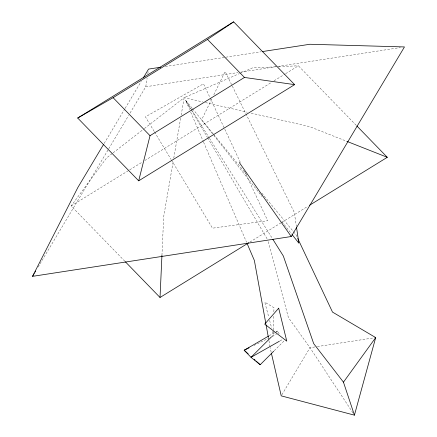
<?xml version="1.0" encoding="UTF-8"?>
<svg xmlns="http://www.w3.org/2000/svg" width="437" height="437" viewBox="0 0 437 437"><rect width="100%" height="100%" fill="white"/><g stroke="black" fill="none" stroke-linecap="round" stroke-linejoin="round"><path stroke-width="0.33" stroke-dasharray="2.19 1.64" d="M273.327 330.656L273.229 334.026L272.541 331.426M273.344 329.984L273.764 315.153M273.862 311.783L273.977 307.741L264.784 302.169L268.75 317.12M161.941 255.328L163.695 216.572L173.303 160.805M130.04 113.09L145.767 86.761L147.111 78.256M147.837 73.673L148.143 71.712M173.768 158.118L180.716 117.804M181.175 115.117L184.185 97.648L239.449 73.58M211.732 99.057L201.594 119.885L213.436 134.891M213.819 94.769L225.148 71.493L294.292 212.409L296.379 226.448M104.164 143.423L124.785 108.895M125.135 108.31L141.217 81.386M38.134 266.985L108.376 149.372M108.726 148.788L128.647 115.434M281.92 394.698L309.991 347.705L316.694 346.672M124.856 261.266L71.149 205.969L106.661 157.85L112.582 153.25M272.043 336.288L274.911 333.42M275.392 332.939L277.298 331.028L279.893 334.873M274.201 350.764L285.312 339.686M113.123 152.83L143.806 129.002M144.347 128.582L184.185 97.648L202.757 101.941M71.149 205.969L129.123 170.206M129.702 169.851L142.457 161.98M144.773 160.554L271.738 82.238M274.059 80.807L285.071 74.011M285.651 73.656L298.405 65.79L356.395 125.495M249.893 242.054L281.199 222.744M281.778 222.384L307.867 206.297M269.17 335.742L275.556 332.038M276.14 331.705L277.298 331.028L277.577 333.284M279.915 340.936L282.859 339.265M253.919 345.459L268.52 338.314M272.175 336.528L276.43 334.442M240.071 73.307L252.488 67.899L276.124 66.812M165.361 66.506L225.186 57.296M225.858 57.192L260.813 51.812M145.767 86.761L238.061 72.553M240.754 72.138L277.134 66.539M277.806 66.435L400.418 47.562M317.366 346.568L375.7 337.588M278.822 66.686L298.405 65.79M205.406 102.553L247.189 112.211M251.166 113.134L309.527 126.621L346.197 141.091M192.078 108.168L185.583 100.259L189.614 109.643M192.515 108.698L213.294 134.017M213.731 134.541L247.506 175.685M261.79 193.088L292.97 231.069M293.402 231.594L295.996 234.762L297.16 237.215M213.857 135.426L262.069 196.535M281.947 221.728L291.676 234.057M352.938 412.883L309.991 347.705L288.393 317.562L267.794 239.995M191.739 110.064L185.583 100.259L190.767 109.064M192.1 110.637L209.115 137.748M209.476 138.321L272.464 238.684M154.195 131.422L145.417 116.848L203.495 83.789L240.519 162.739M154.545 132.007L171.053 159.401M171.402 159.986L212.486 228.18L267.706 220.723L244.567 171.375M191.111 109.649L207.346 137.245M207.69 137.835L267.449 239.41M190.69 112.145L203.314 141.555M203.587 142.183L246.572 242.295M269.613 320.376L271.677 328.176M271.153 352.211L270.208 347.546M268.498 338.167L268.864 340.177M268.984 340.849L270.082 346.88"/><path stroke-width="0.66" d="M248.735 242.77L160.029 297.482L161.941 255.328M138.693 180.82L150.028 135.694L244.458 77.447L294.62 84.641L138.693 180.82L77.704 118.028L233.637 21.85L294.62 84.641M271.459 353.533L281.226 395.862L354.429 415.15L375.7 337.588L332.513 312.094L297.739 238.444M262.156 51.61L309.882 44.263L404.46 46.939L291.233 236.526L32.54 276.348L77.95 187.326L103.465 144.598M143.314 77.873L148.558 69.095L160.658 67.232M32.54 276.348L34.288 273.42M34.987 272.251L35.687 271.082M354.429 415.15L343.455 382.162L375.7 337.588M271.568 336.763L251.018 357.324L244.185 350.223L268.586 336.08M279.325 341.27L251.018 357.324L260.195 364.731L273.72 351.244M77.704 118.028L113.096 97.67L207.526 39.423L233.637 21.85M309.604 205.221L387.291 157.304L356.871 125.982M249.052 347.841L244.185 350.223L248.189 353.85M346.831 141.337L387.291 157.304M254.192 359.29L255.192 360.197M256.191 361.104L260.195 364.731M207.526 39.423L244.458 77.447M113.096 97.67L150.028 135.694M125.332 261.758L160.029 297.482M292.096 234.593L298.864 243.169L296.477 227.12M343.455 382.162L313.69 343.608L283.323 255.984L272.825 239.257M239.274 162.493L291.233 236.526M247.107 243.551L254.361 260.441L265.816 323.424M266.062 324.767L268.378 337.495M278.686 308.205L264.724 324.15L286.776 341.144L278.686 308.205"/></g></svg>
